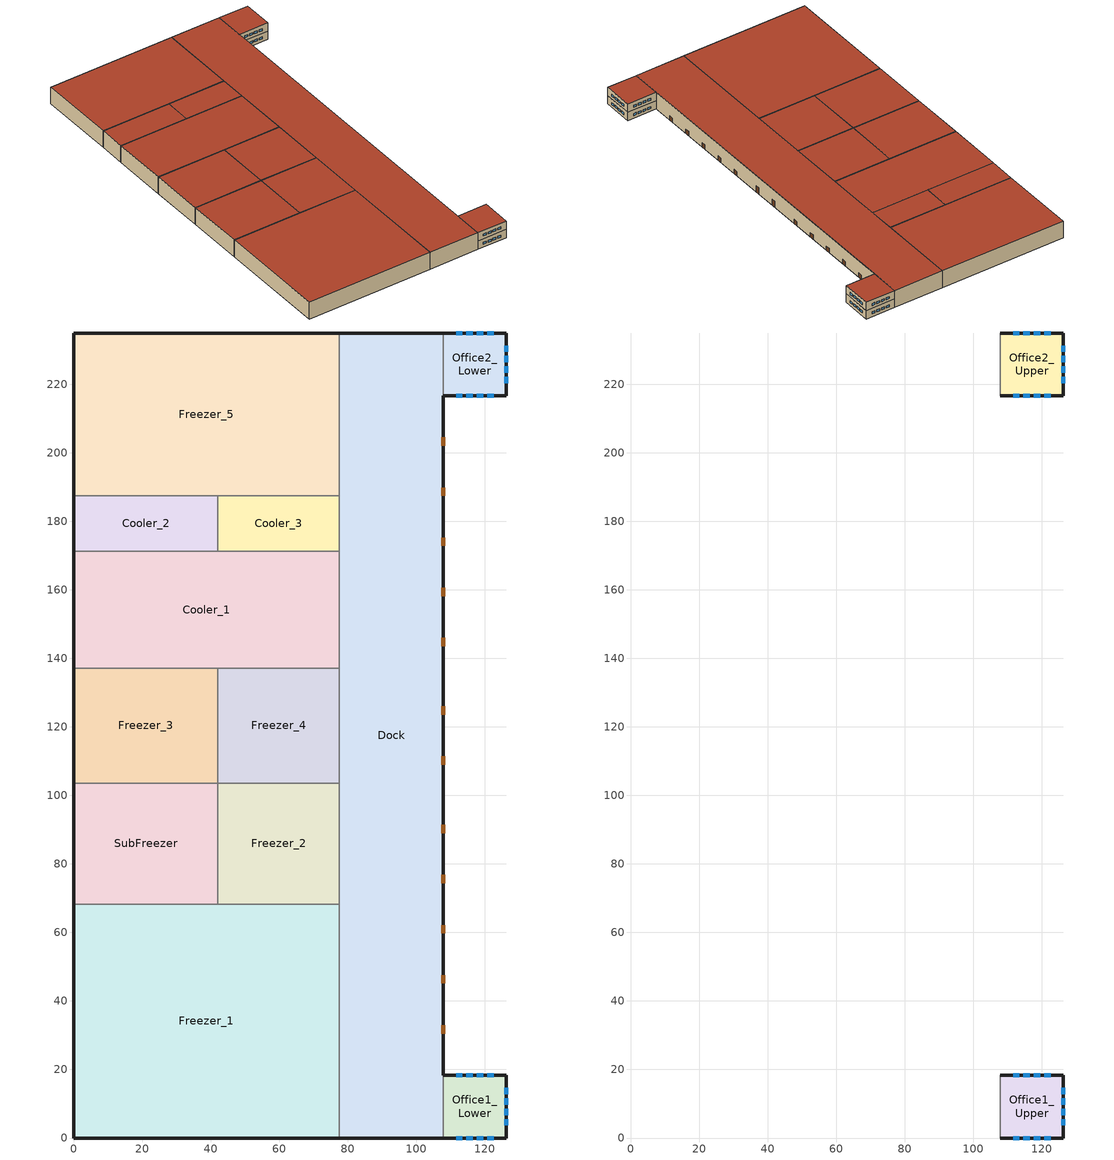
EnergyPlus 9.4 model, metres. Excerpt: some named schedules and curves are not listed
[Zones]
Dock
 floor ground (Dock Floor Const): 77.42,235 107.9,235 107.9,0 77.42,0 z0
 wall outside (Dock Wall Const): 77.42,0 107.9,0 / 107.9,18.29 107.9,216.71 / 107.9,235 77.42,235 z0:10.69
 wall to Office1_Upper (Dock Wall Const): 107.9,0 107.9,18.29 z5.35:10.69
 wall to Office1_Lower (Dock Wall Const): 107.9,0 107.9,18.29 z0:5.35
 wall to Office2_Upper (Dock Wall Const): 107.9,216.71 107.9,235 z5.35:10.69
 wall to Office2_Lower (Dock Wall Const): 107.9,216.71 107.9,235 z0:5.35
 wall to Freezer_1 (Freezer Wall Const): 77.42,68.28 77.42,0 z0:10.69
 wall to Freezer_2 (Freezer Wall Const): 77.42,103.63 77.42,68.28 z0:10.69
 wall to Freezer_4 (Freezer Wall Const): 77.42,137.16 77.42,103.63 z0:10.69
 wall to Cooler_1 (Freezer Wall Const): 77.42,171.3 77.42,137.16 z0:10.69
 wall to Cooler_3 (Freezer Wall Const): 77.42,187.45 77.42,171.3 z0:10.69
 wall to Freezer_5 (Freezer Wall Const): 77.42,235 77.42,187.45 z0:10.69
 door (Door Const): 107.9,30.48 107.9,32.92 / 107.9,45.11 107.9,47.55 / 107.9,59.74 107.9,62.18 / 107.9,74.37 107.9,76.81 / 107.9,89 107.9,91.44 / 107.9,143.56 107.9,146 / 107.9,158.19 107.9,160.63 / 107.9,172.82 107.9,175.26 / 107.9,187.45 107.9,189.89 / 107.9,202.08 107.9,204.52 z0:2.74; 107.9,108.97 107.9,111.4 / 107.9,123.6 107.9,126.03 z0:3.96
 roof outside (Dock Roof Const): 77.42,0 107.9,0 107.9,235 77.42,235 z10.69
Cooler_1
 floor ground (Cooler Floor Const): 0,171.3 77.42,171.3 77.42,137.16 0,137.16 z0
 wall outside (Cooler Wall Const): 0,171.3 0,137.16 z0:10.69
 wall to Freezer_3 (Freezer Wall Const): 0,137.16 42.06,137.16 z0:10.69
 wall to Freezer_4 (Freezer Wall Const): 42.06,137.16 77.42,137.16 z0:10.69
 roof outside (Cooler Roof Const): 0,137.16 77.42,137.16 77.42,171.3 0,171.3 z10.69
Cooler_2
 floor ground (Cooler Floor Const): 0,187.45 42.06,187.45 42.06,171.3 0,171.3 z0
 wall outside (Cooler Wall Const): 0,187.45 0,171.3 z0:10.69
 wall to Cooler_1 (Cooler Wall Const): 0,171.3 42.06,171.3 z0:10.69
 wall to Cooler_3 (Cooler Wall Const): 42.06,171.3 42.06,187.45 z0:10.69
 wall to Freezer_5 (Freezer Wall Const): 42.06,187.45 0,187.45 z0:10.69
 roof outside (Cooler Roof Const): 0,171.3 42.06,171.3 42.06,187.45 0,187.45 z10.69
Cooler_3
 floor ground (Cooler Floor Const): 42.06,187.45 77.42,187.45 77.42,171.3 42.06,171.3 z0
 wall to Cooler_1 (Cooler Wall Const): 42.06,171.3 77.42,171.3 z0:10.69
 wall to Freezer_5 (Freezer Wall Const): 77.42,187.45 42.06,187.45 z0:10.69
 roof outside (Cooler Roof Const): 42.06,171.3 77.42,171.3 77.42,187.45 42.06,187.45 z10.69
Freezer_1
 floor ground (Freezer Floor Const): 0,68.28 77.42,68.28 77.42,0 0,0 z0
 wall outside (Freezer Wall Const): 0,68.28 0,0 77.42,0 z0:10.69
 wall to Freezer_2 (Freezer Wall Const): 77.42,68.28 42.06,68.28 z0:10.69
 wall to SubFreezer (Freezer Wall Const): 42.06,68.28 0,68.28 z0:10.69
 roof outside (Freezer Roof Const): 0,0 77.42,0 77.42,68.28 0,68.28 z10.69
Freezer_2
 floor ground (Freezer Floor Const): 42.06,103.63 77.42,103.63 77.42,68.28 42.06,68.28 z0
 wall to SubFreezer (Freezer Wall Const): 42.06,103.63 42.06,68.28 z0:10.69
 wall to Freezer_4 (Freezer Wall Const): 77.42,103.63 42.06,103.63 z0:10.69
 roof outside (Freezer Roof Const): 42.06,68.28 77.42,68.28 77.42,103.63 42.06,103.63 z10.69
Freezer_3
 floor ground (Freezer Floor Const): 0,137.16 42.06,137.16 42.06,103.63 0,103.63 z0
 wall outside (Freezer Wall Const): 0,137.16 0,103.63 z0:10.69
 wall to SubFreezer (Freezer Wall Const): 0,103.63 42.06,103.63 z0:10.69
 wall to Freezer_4 (Freezer Wall Const): 42.06,103.63 42.06,137.16 z0:10.69
 roof outside (Freezer Roof Const): 0,103.63 42.06,103.63 42.06,137.16 0,137.16 z10.69
Freezer_4
 floor ground (Freezer Floor Const): 42.06,137.16 77.42,137.16 77.42,103.63 42.06,103.63 z0
 roof outside (Freezer Roof Const): 42.06,103.63 77.42,103.63 77.42,137.16 42.06,137.16 z10.69
Freezer_5
 floor ground (Freezer Floor Const): 0,235 77.42,235 77.42,187.45 0,187.45 z0
 wall outside (Freezer Wall Const): 77.42,235 0,235 0,187.45 z0:10.69
 roof outside (Freezer Roof Const): 0,187.45 77.42,187.45 77.42,235 0,235 z10.69
Office1_Lower
 floor ground (Office Floor Const): 107.9,18.29 126.19,18.29 126.19,0 107.9,0 z0
 wall outside (Office Wall Const): 107.9,0 126.19,0 126.19,18.29 107.9,18.29 z0:5.35
 window (RefWareWin): 111.56,0 113.39,0 / 114.6,0 116.43,0 / 117.65,0 119.48,0 / 120.7,0 122.53,0 / 126.19,3.66 126.19,5.49 / 126.19,6.71 126.19,8.53 / 126.19,9.75 126.19,11.58 / 126.19,12.8 126.19,14.63 / 122.53,18.29 120.7,18.29 / 119.48,18.29 117.65,18.29 / 116.43,18.29 114.6,18.29 / 113.39,18.29 111.56,18.29 z1.83:3.05
Office2_Lower
 floor ground (Office Floor Const): 107.9,235 126.19,235 126.19,216.71 107.9,216.71 z0
 wall outside (Office Wall Const): 107.9,216.71 126.19,216.71 126.19,235 107.9,235 z0:5.35
 window (RefWareWin): 111.56,216.71 113.39,216.71 / 114.6,216.71 116.43,216.71 / 117.65,216.71 119.48,216.71 / 120.7,216.71 122.53,216.71 / 126.19,220.37 126.19,222.2 / 126.19,223.42 126.19,225.25 / 126.19,226.47 126.19,228.3 / 126.19,229.51 126.19,231.34 / 122.53,235 120.7,235 / 119.48,235 117.65,235 / 116.43,235 114.6,235 / 113.39,235 111.56,235 z1.83:3.05
SubFreezer
 floor ground (Freezer Floor Const): 0,103.63 42.06,103.63 42.06,68.28 0,68.28 z0
 wall outside (Freezer Wall Const): 0,103.63 0,68.28 z0:10.69
 roof outside (Freezer Roof Const): 0,68.28 42.06,68.28 42.06,103.63 0,103.63 z10.69
Office1_Upper
 floor to Office1_Lower (Office Ceiling Const): 107.9,18.29 126.19,18.29 126.19,0 107.9,0 z5.35
 wall outside (Office Wall Const): 107.9,0 126.19,0 126.19,18.29 107.9,18.29 z5.35:10.69
 window (RefWareWin): 111.56,0 113.39,0 / 114.6,0 116.43,0 / 117.65,0 119.48,0 / 120.7,0 122.53,0 / 126.19,3.66 126.19,5.49 / 126.19,6.71 126.19,8.53 / 126.19,9.75 126.19,11.58 / 126.19,12.8 126.19,14.63 / 122.53,18.29 120.7,18.29 / 119.48,18.29 117.65,18.29 / 116.43,18.29 114.6,18.29 / 113.39,18.29 111.56,18.29 z7.18:8.39
 roof outside (Office Roof Const): 107.9,0 126.19,0 126.19,18.29 107.9,18.29 z10.69
Office2_Upper
 floor to Office2_Lower (Office Ceiling Const): 107.9,235 126.19,235 126.19,216.71 107.9,216.71 z5.35
 wall outside (Office Wall Const): 107.9,216.71 126.19,216.71 126.19,235 107.9,235 z5.35:10.69
 window (RefWareWin): 111.56,216.71 113.39,216.71 / 114.6,216.71 116.43,216.71 / 117.65,216.71 119.48,216.71 / 120.7,216.71 122.53,216.71 / 122.53,235 120.7,235 / 119.48,235 117.65,235 / 116.43,235 114.6,235 / 113.39,235 111.56,235 z7.18:8.39; 126.19,220.37 126.19,222.2 / 126.19,223.42 126.19,225.25 / 126.19,226.47 126.19,228.3 / 126.19,229.51 126.19,231.34 z7.18:8.48
 roof outside (Office Roof Const): 107.9,216.71 126.19,216.71 126.19,235 107.9,235 z10.69
[Building]
Refridgerated Warehouse: Loads convergence tolerance value=0.04; Maximum number of warmup days=25; North axis=90; Solar distribution=FullInteriorAndExterior; Temperature convergence tolerance value=0.4; Terrain=City
[Site:GroundTemperature:BuildingSurface]
5.79, 3.71, 3.25, 3.88, 7.01, 10.37, 13.46, 15.61, 16.11, 14.89, 12.22, 8.95
[Site:Location]
CHICAGO_IL_USA TMY2-94846: Elevation=190; Latitude=41.78; Longitude=-87.75; Time zone=-6
[SizingPeriod:DesignDay] Barometric pressure=99063; Day of month=21; Daylight saving time indicator=No; Humidity condition type=WetBulb; Rain indicator=No; Snow indicator=No; Solar model indicator=ASHRAEClearSky
Name | Daily dry bulb temperature range | Day type | Maximum dry bulb temperature | Month | Sky clearness | Wetbulb or dewpoint at maximum dry bulb | Wind direction | Wind speed
CHICAGO Ann Clg .4% Condns DB=>MWB | 10.7 | SummerDesignDay | 33.2 | 7 | 1 | 23.8 | 230 | 5.3
CHICAGO Ann Htg 99.6% Condns DB | 0 | WinterDesignDay | -20.6 | 1 | 0 | -20.6 | 270 | 4.9
[Construction]
Cooler Floor Const; Cooler Roof Const; Cooler Wall Const: R28LAYER
Dairy Milk: Dairy Milk
Dock Floor Const; Dock Roof Const; Dock Wall Const: R25LAYER
Door Const: R14LAYER
Fish Frozen: Fish Frozen
Freezer Floor Const; Freezer Roof Const; Freezer Wall Const: R36LAYER
Fruit Fresh: Fruit Fresh
Fruit Frozen: Fruit Frozen
Ice Cream: Ice Cream
Meat: Meat
Office Ceiling Const: 1/2IN Gypsum, 1/2IN Gypsum
Office Floor Const: HW CONCRETE
Office Roof Const: Blt-Up Roof 3/8in BR01, Plywd 1/2 in PW03, MinWool Batt R19 IN03
Office Wall Const: Steel Siding AS01, Wall Insulation IN45, Wall Insulation IN45, Air Layer 3/4in Vertical, GP02 5/8in GYPSUM
RefWareWin: 104_LayerAvg, wingap1_RefWareWin, 102_LayerAvg
Vegetable Fresh: Vegetables Fresh
Vegetable Frozen: Vegetables Frozen
[Material] Thermal absorptance=0.9
Name | Conductivity | Density | Roughness | Solar absorptance | Specific heat | Thickness | Visible absorptance
1/2IN Gypsum | 0.16 | 784.9 | Smooth | 0.92 | 830 | 0.0127 | 0.92
Blt-Up Roof 3/8in BR01 | 0.162 | 1121 | MediumRough | 0.7 | 1464 | 0.0095 | 0.7
Dairy Milk | 0.048307 | 1345.55 | Smooth | 0.7 | 3891.12 | 0.0762002 | 0.7
Fish Frozen | 0.103247 | 1041.2 | MediumSmooth | 0.7 | 2175.68 | 0.0762002 | 0.7
Fruit Fresh | 0.0348964 | 864.996 | MediumSmooth | 0.7 | 3807.44 | 0.0762002 | 0.7
Fruit Frozen | 0.0348964 | 864.996 | MediumSmooth | 0.7 | 1966.48 | 0.0762002 | 0.7
GP02 5/8in GYPSUM | 0.16 | 800 | Smooth | 0.7 | 1090 | 0.0159 | 0.5
HW CONCRETE | 1.311 | 2240 | Rough | 0.7 | 836.8 | 0.2032 | 0.7
Ice Cream | 0.0448462 | 1121.29 | Smooth | 0.7 | 2719.6 | 0.0762002 | 0.7
Meat | 0.118244 | 1057.22 | MediumSmooth | 0.7 | 2343.04 | 0.0762002 | 0.7
MinWool Batt R19 IN03 | 0.043 | 10 | MediumRough | 0.7 | 837 | 0.1557 | 0.7
Plywd 1/2 in PW03 | 0.115 | 545 | MediumRough | 0.7 | 1213 | 0.0127 | 0.7
Steel Siding AS01 | 44.9696 | 7689 | Smooth | 0.92 | 418 | 0.0015 | 0.92
Vegetables Fresh | 0.0558054 | 592.683 | MediumSmooth | 0.7 | 4016.64 | 0.0762002 | 0.7
Vegetables Frozen | 0.0558054 | 592.683 | Smooth | 0.7 | 1840.96 | 0.0762002 | 0.7
Wall Insulation IN45 | 0.0508 | 24 | MediumRough | 0.7 | 1590 | 0.031 | 0.7
[Material:AirGap]
Air Layer 3/4in Vertical: Thermal resistance=0.158
[Material:NoMass] Roughness=Rough; Solar absorptance=0.75; Thermal absorptance=0.9; Visible absorptance=0.75
Name | Thermal resistance
R14LAYER | 2.4655
R25LAYER | 4.4028
R28LAYER | 4.9311
R36LAYER | 6.34
[WindowMaterial:Gas]
wingap1_RefWareWin: Gas type=Air; Thickness=0.0127
[WindowMaterial:Glazing] Back side infrared hemispherical emissivity=0.84; Conductivity=1; Front side infrared hemispherical emissivity=0.84; Optical data type=SpectralAverage
Name | Back side solar reflectance at normal incidence | Back side visible reflectance at normal incidence | Front side solar reflectance at normal incidence | Front side visible reflectance at normal incidence | Solar transmittance at normal incidence | Thickness | Visible transmittance at normal incidence
102_LayerAvg | 0.0748545 | 0.0825635 | 0.0747638 | 0.0825632 | 0.833848 | 0.003048 | 0.89926
104_LayerAvg | 0.0609914 | 0.0629118 | 0.0595769 | 0.0616047 | 0.608956 | 0.0031242 | 0.616937
[Coil:Heating:Electric] Availability schedule=UnitHeatAvailability; Efficiency=1
Name | Nominal capacity
Cooler_1UnitHeatHeatingCoil | 800000
Cooler_2UnitHeatHeatingCoil; Cooler_3UnitHeatHeatingCoil | 80000
DockUnitHeatHeatingCoil | 1.2e+07
[ElectricEquipment] Design level calculation method=Watts/Area; End use subcategory=0; Fraction latent=0; Fraction lost=0; Fraction radiant=0.7; Schedule=T24 Equip
Name | Zone or zonelist | Watts per zone floor area
Cooler_1 ElecEq | Cooler_1 | 4.6
Cooler_2 ElecEq | Cooler_2 | 4.6
Cooler_3 ElecEq | Cooler_3 | 4.6
Dock ElecEq | Dock | 4.6
Freezer_1 ElecEq | Freezer_1 | 4.6
Freezer_2 ElecEq | Freezer_2 | 4.6
Freezer_3 ElecEq | Freezer_3 | 4.6
Freezer_4 ElecEq | Freezer_4 | 4.6
Freezer_5 ElecEq | Freezer_5 | 4.6
Office1_Lower ElecEq | Office1_Lower | 14.42
Office1_Upper ElecEq | Office1_Upper | 14.42
Office2_Lower ElecEq | Office2_Lower | 14.42
Office2_Upper ElecEq | Office2_Upper | 14.42
SubFreezer ElecEq | SubFreezer | 4.6
[Fan:ConstantVolume] Availability schedule=UnitHeatAvailability; Fan total efficiency=0.5; Motor efficiency=0.9; Motor in airstream fraction=1; Pressure rise=75
Name | Maximum flow rate
Cooler_1UnitHeatFan; Cooler_2UnitHeatFan; Cooler_3UnitHeatFan | 0.84
DockUnitHeatFan | 5
[InternalMass]
Name | Zone or zonelist | Construction | Surface area
Cooler_1_Load | Cooler_1 | Fruit Fresh | 18600
Cooler_2_Load | Cooler_2 | Vegetable Fresh | 4760
Cooler_3_Load | Cooler_3 | Dairy Milk | 4000
Freezer_1_Load | Freezer_1 | Fish Frozen | 36200
Freezer_2_Load | Freezer_2 | Meat | 8440
Freezer_3_Load | Freezer_3 | Vegetable Frozen | 9540
Freezer_4_Load | Freezer_4 | Fruit Frozen | 8000
Freezer_5_Load | Freezer_5 | Fruit Frozen | 25440
Sub Freezer_Load | SubFreezer | Ice Cream | 7000
[Lights] Design level calculation method=Watts/Area; End use subcategory=GeneralLights; Fraction radiant=0.67; Fraction replaceable=1; Fraction visible=0.1; Return air fraction=0; Schedule=T24 Light
Name | Zone or zonelist | Watts per zone floor area
Cooler_1 Lights | Cooler_1 | 6.5
Cooler_2 Lights | Cooler_2 | 6.5
Cooler_3 Lights | Cooler_3 | 6.5
Dock Lights | Dock | 6.5
Freezer_1 Lights | Freezer_1 | 6.5
Freezer_2 Lights | Freezer_2 | 6.5
Freezer_3 Lights | Freezer_3 | 6.5
Freezer_4 Lights | Freezer_4 | 6.5
Freezer_5 Lights | Freezer_5 | 6.5
Office1_Lower Lights | Office1_Lower | 12.92
Office1_Upper Lights | Office1_Upper | 12.92
Office2_Lower Lights | Office2_Lower | 12.92
Office2_Upper Lights | Office2_Upper | 12.92
SubFreezer Lights | SubFreezer | 6.5
[People] Activity level schedule=Activity Schedule; Air velocity schedule=Air Velocity Schedule; Clothing insulation calculation method=ClothingInsulationSchedule; Clothing insulation schedule=Clothing Schedule; Fraction radiant=1; Mean radiant temperature calculation type=ZoneAveraged; Number of people calculation method=People/Area; Number of people schedule=T24 OCC; People per zone floor area=0.11; Thermal comfort model 1 type=Fanger; Work efficiency schedule=Work Eff. Schedule
Name | Zone or zonelist
Cooler_1 People | Cooler_1
Cooler_2 People | Cooler_2
Cooler_3 People | Cooler_3
Dock People | Dock
Freezer_1 People | Freezer_1
Freezer_2 People | Freezer_2
Freezer_3 People | Freezer_3
Freezer_4 People | Freezer_4
Freezer_5 People | Freezer_5
Office1_Lower People | Office1_Lower
Office1_Upper People | Office1_Upper
Office2_Lower People | Office2_Lower
Office2_Upper People | Office2_Upper
SubFreezer People | SubFreezer
[Refrigeration:AirChiller]
Name | Availability schedule | Capacity correction curve type | Capacity rating type | Defrost control type | Defrost drip down schedule | Defrost power | Defrost schedule | Defrost type | Heating power schedule | Maximum temperature difference between inlet air and evaporating temperature | Rated air flow | Rated cooling source temperature | Rated fan power | Rated temperature difference dt1 | Rated total heating power | Rated unit load factor | Shr60 correction factor | Capacity correction curve | Rated capacity | Rated relative humidity | Temperature termination defrost fraction to ice | Refrigerant correction factor
Cooler_1AirChiller_1 | AvailAllYear | LinearSHR60 | UnitLoadFactorSensibleOnly | TimeSchedule | AirChillerDripDownSched21 | 150000 | AirChillerDefrostSched21 | Electric | AirChillerDripDownSched21 | 11 | 24 | -4 | 5595 | 8 | 200 | 20200 | 1.5
Cooler_1AirChiller_2 | AvailAllYear | LinearSHR60 | UnitLoadFactorSensibleOnly | TimeSchedule | AirChillerDripDownSched22 | 150000 | AirChillerDefrostSched22 | Electric | AirChillerDripDownSched22 | 11 | 24 | -4 | 5595 | 8 | 200 | 20200 | 1.5
Cooler_1AirChiller_3 | AvailAllYear | LinearSHR60 | UnitLoadFactorSensibleOnly | TimeSchedule | AirChillerDripDownSched23 | 150000 | AirChillerDefrostSched23 | Electric | AirChillerDripDownSched23 | 11 | 24 | -4 | 5595 | 8 | 200 | 20200 | 1.5
Cooler_1AirChiller_4 | AvailSpringToFall | LinearSHR60 | UnitLoadFactorSensibleOnly | TimeSchedule | AirChillerDripDownSched24 | 150000 | AirChillerDefrostSched24 | Electric | AirChillerDripDownSched24 | 11 | 24 | -4 | 5595 | 8 | 200 | 20200 | 1.5
Cooler_1AirChiller_5 | AvailSummerOnly | LinearSHR60 | UnitLoadFactorSensibleOnly | TimeSchedule | AirChillerDripDownSched25 | 150000 | AirChillerDefrostSched25 | Electric | AirChillerDripDownSched25 | 11 | 24 | -4 | 5595 | 8 | 200 | 20200 | 1.5
Cooler_1AirChiller_6 | AvailSummerOnly | LinearSHR60 | UnitLoadFactorSensibleOnly | TimeSchedule | AirChillerDripDownSched26 | 150000 | AirChillerDefrostSched26 | Electric | AirChillerDripDownSched26 | 11 | 24 | -4 | 5595 | 8 | 200 | 20200 | 1.5
Cooler_2AirChiller_1 | AvailAllYear | LinearSHR60 | UnitLoadFactorSensibleOnly | TimeSchedule | AirChillerDripDownSched21 | 28400 | AirChillerDefrostSched21 | Electric | AirChillerDripDownSched21 | 11 | 14 | -4 | 2200 | 8 | 200 | 7900 | 1.5
Cooler_2AirChiller_2 | AvailAllYear | LinearSHR60 | UnitLoadFactorSensibleOnly | TimeSchedule | AirChillerDripDownSched24 | 28400 | AirChillerDefrostSched24 | Electric | AirChillerDripDownSched24 | 11 | 14 | -4 | 2200 | 8 | 200 | 7900 | 1.5
Cooler_3AirChiller_1 | AvailAllYear | LinearSHR60 | UnitLoadFactorSensibleOnly | TimeSchedule | AirChillerDripDownSched23 | 24000 | AirChillerDefrostSched23 | Electric | AirChillerDripDownSched23 | 11 | 5.3 | -4 | 1100 | 8 | 200 | 4760 | 1.5
Cooler_3AirChiller_2 | AvailAllYear | LinearSHR60 | UnitLoadFactorSensibleOnly | TimeSchedule | AirChillerDripDownSched25 | 24000 | AirChillerDefrostSched25 | Electric | AirChillerDripDownSched25 | 11 | 5.3 | -4 | 1100 | 8 | 200 | 4760 | 1.5
DockAirChiller_1; DockAirChiller_4; DockAirChiller_7; DockAirChiller_10; DockAirChiller_11; DockAirChiller_14; DockAirChiller_17 | AvailAllYear | LinearSHR60 | UnitLoadFactorSensibleOnly | TimeSchedule | DockDripDownSched1 | 399000 | DockDefrostSched1 | Electric | DockDripDownSched1 | 13 | 49.2 | 0 | 5600 | 10 | 400 | 40400 | 1.5
DockAirChiller_2; DockAirChiller_5; DockAirChiller_8; DockAirChiller_12; DockAirChiller_15; DockAirChiller_18; DockAirChiller_20 | AvailAllYear | LinearSHR60 | UnitLoadFactorSensibleOnly | TimeSchedule | DockDripDownSched2 | 399000 | DockDefrostSched2 | Electric | DockDripDownSched2 | 13 | 49.2 | 0 | 5600 | 10 | 400 | 40400 | 1.5
DockAirChiller_3; DockAirChiller_6; DockAirChiller_9; DockAirChiller_13; DockAirChiller_16; DockAirChiller_19 | AvailAllYear | LinearSHR60 | UnitLoadFactorSensibleOnly | TimeSchedule | DockDripDownSched3 | 399000 | DockDefrostSched3 | Electric | DockDripDownSched3 | 13 | 49.2 | 0 | 5600 | 10 | 400 | 40400 | 1.5
DockAirChiller_21; DockAirChiller_24; DockAirChiller_27 | AvailSpringtoFall | LinearSHR60 | UnitLoadFactorSensibleOnly | TimeSchedule | DockDripDownSched1 | 399000 | DockDefrostSched1 | Electric | DockDripDownSched1 | 13 | 49.2 | 0 | 5600 | 10 | 400 | 40400 | 1.5
DockAirChiller_22; DockAirChiller_25; DockAirChiller_28 | AvailSpringtoFall | LinearSHR60 | UnitLoadFactorSensibleOnly | TimeSchedule | DockDripDownSched2 | 399000 | DockDefrostSched2 | Electric | DockDripDownSched2 | 13 | 49.2 | 0 | 5600 | 10 | 400 | 40400 | 1.5
DockAirChiller_23; DockAirChiller_26; DockAirChiller_29 | AvailSpringtoFall | LinearSHR60 | UnitLoadFactorSensibleOnly | TimeSchedule | DockDripDownSched3 | 399000 | DockDefrostSched3 | Electric | DockDripDownSched3 | 13 | 49.2 | 0 | 5600 | 10 | 400 | 40400 | 1.5
DockAirChiller_30; DockAirChiller_33; DockAirChiller_36; DockAirChiller_39 | AvailSummerOnly | LinearSHR60 | UnitLoadFactorSensibleOnly | TimeSchedule | DockDripDownSched3 | 399000 | DockDefrostSched3 | Electric | DockDripDownSched3 | 13 | 49.2 | 0 | 5600 | 10 | 400 | 40400 | 1.5
DockAirChiller_31; DockAirChiller_34; DockAirChiller_37 | AvailSummerOnly | LinearSHR60 | UnitLoadFactorSensibleOnly | TimeSchedule | DockDripDownSched1 | 399000 | DockDefrostSched1 | Electric | DockDripDownSched1 | 13 | 49.2 | 0 | 5600 | 10 | 400 | 40400 | 1.5
DockAirChiller_32; DockAirChiller_35; DockAirChiller_38; DockAirChiller_40 | AvailSummerOnly | LinearSHR60 | UnitLoadFactorSensibleOnly | TimeSchedule | DockDripDownSched2 | 399000 | DockDefrostSched2 | Electric | DockDripDownSched2 | 13 | 49.2 | 0 | 5600 | 10 | 400 | 40400 | 1.5
Freezer_1AirChiller_1 | AvailAllYear | TabularRHxDT1xTRoom | CapacityTotalSpecificConditions | TimeSchedule | AirChillerDripDownSched1 | 55066 | AirChillerDefrostSched1 | Electric | AirChillerDripDownSched1 | 11 | 20.67 | -23 | 2800 | 5.5 | 200 |  |  | ColmacCoilInc | 87100 | 85 | 0.6
Freezer_1AirChiller_2 | AvailAllYear | European | EuropeanSC3Standard | TimeSchedule | AirChillerDripDownSched2 | 34200 | AirChillerDefrostSched2 | Electric | AirChillerDripDownSched2 | 11 | 22.9 | -25 | 5000 | 7 | 200 |  |  |  | 83570 |  |  | 0.9
Freezer_1AirChiller_3; Freezer_5AirChiller_3 | AvailAllYear | LinearSHR60 | UnitLoadFactorSensibleOnly |  | AirChillerDripDownSched3 | 55066 | AirChillerDefrostSched3 | Electric | AirChillerDripDownSched3 | 11 | 12.4 | -26 | 375 | 8 | 200 | 10900 | 1.5
Freezer_1AirChiller_4; Freezer_5AirChiller_4 | AvailAllYear | LinearSHR60 | UnitLoadFactorSensibleOnly |  | AirChillerDripDownSched4 | 55066 | AirChillerDefrostSched4 | Electric | AirChillerDripDownSched4 | 11 | 12.4 | -26 | 375 | 8 | 200 | 10900 | 1.5
Freezer_1AirChiller_5 | AvailAllYear | LinearSHR60 | UnitLoadFactorSensibleOnly | TemperatureTermination | AirChillerDripDownSched5 | 55066 | AirChillerDefrostSched5 | HotFluid | AirChillerDripDownSched5 | 11 | 12.4 | -26 | 375 | 8 | 200 | 10900 | 1.5
Freezer_1AirChiller_6; Freezer_5AirChiller_6 | AvailAllYear | LinearSHR60 | UnitLoadFactorSensibleOnly |  | AirChillerDripDownSched6 | 55066 | AirChillerDefrostSched6 | Electric | AirChillerDripDownSched6 | 8 | 12.4 | -26 | 375 | 11 | 200 | 10900 | 1.5
Freezer_1AirChiller_7; Freezer_5AirChiller_7 | AvailSpringToFall | LinearSHR60 | UnitLoadFactorSensibleOnly |  | AirChillerDripDownSched7 | 55066 | AirChillerDefrostSched7 | Electric | AirChillerDripDownSched7 | 11 | 12.4 | -26 | 375 | 8 | 200 | 10900 | 1.5
Freezer_1AirChiller_8; Freezer_5AirChiller_8 | AvailSpringToFall | LinearSHR60 | UnitLoadFactorSensibleOnly |  | AirChillerDripDownSched8 | 55066 | AirChillerDefrostSched8 | Electric | AirChillerDripDownSched8 | 11 | 12.4 | -26 | 375 | 8 | 200 | 10900 | 1.5
Freezer_1AirChiller_9; Freezer_5AirChiller_9 | AvailSpringToFall | LinearSHR60 | UnitLoadFactorSensibleOnly |  | AirChillerDripDownSched9 | 55066 | AirChillerDefrostSched9 | Electric | AirChillerDripDownSched9 | 11 | 12.4 | -26 | 375 | 8 | 200 | 10900 | 1.5
Freezer_1AirChiller_10 | AvailSummerOnly | LinearSHR60 | UnitLoadFactorSensibleOnly |  | AirChillerDripDownSched10 | 55066 | AirChillerDefrostSched10 | Electric | AirChillerDripDownSched10 | 11 | 12.4 | -26 | 375 | 8 | 200 | 10900 | 1.5
Freezer_1AirChiller_11 | AvailSummerOnly | LinearSHR60 | UnitLoadFactorSensibleOnly | TimeSchedule | AirChillerDripDownSched1 | 55066 | AirChillerDefrostSched1 | Electric | AirChillerDripDownSched1 | 11 | 12.4 | -26 | 375 | 8 | 200 | 10900 | 1.5
Freezer_1AirChiller_12 | AvailSummerOnly | LinearSHR60 | UnitLoadFactorSensibleOnly |  | AirChillerDripDownSched2 | 55066 | AirChillerDefrostSched2 | Electric | AirChillerDripDownSched2 | 11 | 12.4 | -26 | 375 | 8 | 200 | 10900 | 1.5
Freezer_2AirChiller_1; Freezer_3AirChiller_1; Freezer_4AirChiller_1; Freezer_5AirChiller_1 | AvailAllYear | LinearSHR60 | UnitLoadFactorSensibleOnly | TimeSchedule | AirChillerDripDownSched1 | 55066 | AirChillerDefrostSched1 | Electric | AirChillerDripDownSched1 | 11 | 12.4 | -26 | 375 | 8 | 200 | 10900 | 1.5
Freezer_2AirChiller_2; Freezer_3AirChiller_2; Freezer_4AirChiller_2 | AvailAllYear | LinearSHR60 | UnitLoadFactorSensibleOnly | TimeSchedule | AirChillerDripDownSched2 | 55066 | AirChillerDefrostSched2 | Electric | AirChillerDripDownSched2 | 11 | 12.4 | -26 | 375 | 8 | 200 | 10900 | 1.5
Freezer_2AirChiller_3; Freezer_3AirChiller_3; Freezer_4AirChiller_3 | AvailAllYear | LinearSHR60 | UnitLoadFactorSensibleOnly | TimeSchedule | AirChillerDripDownSched3 | 55066 | AirChillerDefrostSched3 | Electric | AirChillerDripDownSched3 | 11 | 12.4 | -26 | 375 | 8 | 200 | 10900 | 1.5
Freezer_5AirChiller_2 | AvailAllYear | LinearSHR60 | UnitLoadFactorSensibleOnly |  | AirChillerDripDownSched2 | 55066 | AirChillerDefrostSched2 | Electric | AirChillerDripDownSched2 | 11 | 12.4 | -26 | 375 | 8 | 200 | 10900 | 1.5
Freezer_5AirChiller_5 | AvailAllYear | LinearSHR60 | UnitLoadFactorSensibleOnly |  | AirChillerDripDownSched5 | 55066 | AirChillerDefrostSched5 | Electric | AirChillerDripDownSched5 | 11 | 12.4 | -26 | 375 | 8 | 200 | 10900 | 1.5
SubFreezerAirChiller_1 | AvailAllYear | LinearSHR60 | UnitLoadFactorSensibleOnly | TimeSchedule | AirChillerDripDownSched1 | 55066 | AirChillerDefrostSched1 | Electric | AirChillerDripDownSched1 | 11 | 12.4 | -33 | 375 | 8 | 200 | 10900 | 1.5
SubFreezerAirChiller_2 | AvailAllYear | LinearSHR60 | UnitLoadFactorSensibleOnly | TimeSchedule | AirChillerDripDownSched2 | 55066 | AirChillerDefrostSched2 | Electric | AirChillerDripDownSched2 | 11 | 12.4 | -33 | 375 | 8 | 200 | 10900 | 1.5
SubFreezerAirChiller_3 | AvailAllYear | LinearSHR60 | UnitLoadFactorSensibleOnly | TimeSchedule | AirChillerDripDownSched3 | 55066 | AirChillerDefrostSched3 | Electric | AirChillerDripDownSched3 | 11 | 12.4 | -33 | 375 | 8 | 200 | 10900 | 1.5
[Refrigeration:CaseAndWalkInList]
Cooler_1AirChillerList: Case or walkin name 1=Cooler_1AirChiller_1; Case or walkin name 2=Cooler_1AirChiller_2; Case or walkin name 3=Cooler_1AirChiller_3; Case or walkin name 4=Cooler_1AirChiller_4; Case or walkin name 5=Cooler_1AirChiller_5; Case or walkin name 6=Cooler_1AirChiller_6
Cooler_2And3AirChillerList: Case or walkin name 1=Cooler_2AirChiller_1; Case or walkin name 2=Cooler_2AirChiller_2; Case or walkin name 3=Cooler_3AirChiller_1; Case or walkin name 4=Cooler_3AirChiller_2
DockAirChillerList: Case or walkin name 1=DockAirChiller_1; Case or walkin name 2=DockAirChiller_2; Case or walkin name 3=DockAirChiller_3; Case or walkin name 4=DockAirChiller_4; Case or walkin name 5=DockAirChiller_5; Case or walkin name 6=DockAirChiller_6; Case or walkin name 7=DockAirChiller_7; Case or walkin name 8=DockAirChiller_8; Case or walkin name 9=DockAirChiller_9; Case or walkin name 10=DockAirChiller_10; Case or walkin name 11=DockAirChiller_11; Case or walkin name 12=DockAirChiller_12; Case or walkin name 13=DockAirChiller_13; Case or walkin name 14=DockAirChiller_14; Case or walkin name 15=DockAirChiller_15; Case or walkin name 16=DockAirChiller_16; Case or walkin name 17=DockAirChiller_17; Case or walkin name 18=DockAirChiller_18; Case or walkin name 19=DockAirChiller_19; Case or walkin name 20=DockAirChiller_20; Case or walkin name 21=DockAirChiller_21; Case or walkin name 22=DockAirChiller_22; Case or walkin name 23=DockAirChiller_23; Case or walkin name 24=DockAirChiller_24; Case or walkin name 25=DockAirChiller_25; Case or walkin name 26=DockAirChiller_26; Case or walkin name 27=DockAirChiller_27; Case or walkin name 28=DockAirChiller_28; Case or walkin name 29=DockAirChiller_29; Case or walkin name 30=DockAirChiller_30; Case or walkin name 31=DockAirChiller_31; Case or walkin name 32=DockAirChiller_32; Case or walkin name 33=DockAirChiller_33; Case or walkin name 34=DockAirChiller_34; Case or walkin name 35=DockAirChiller_35; Case or walkin name 36=DockAirChiller_36; Case or walkin name 37=DockAirChiller_37; Case or walkin name 38=DockAirChiller_38; Case or walkin name 39=DockAirChiller_39; Case or walkin name 40=DockAirChiller_40
Freezer_1AirChillerList: Case or walkin name 1=Freezer_1AirChiller_1; Case or walkin name 2=Freezer_1AirChiller_2; Case or walkin name 3=Freezer_1AirChiller_3; Case or walkin name 4=Freezer_1AirChiller_4; Case or walkin name 5=Freezer_1AirChiller_5; Case or walkin name 6=Freezer_1AirChiller_6; Case or walkin name 7=Freezer_1AirChiller_7; Case or walkin name 8=Freezer_1AirChiller_8; Case or walkin name 9=Freezer_1AirChiller_9; Case or walkin name 10=Freezer_1AirChiller_10; Case or walkin name 11=Freezer_1AirChiller_11; Case or walkin name 12=Freezer_1AirChiller_12
Freezer_2AirChillerList: Case or walkin name 1=Freezer_2AirChiller_1; Case or walkin name 2=Freezer_2AirChiller_2; Case or walkin name 3=Freezer_2AirChiller_3
Freezer_3AirChillerList: Case or walkin name 1=Freezer_3AirChiller_1; Case or walkin name 2=Freezer_3AirChiller_2; Case or walkin name 3=Freezer_3AirChiller_3
Freezer_4AirChillerList: Case or walkin name 1=Freezer_4AirChiller_1; Case or walkin name 2=Freezer_4AirChiller_2; Case or walkin name 3=Freezer_4AirChiller_3
Freezer_5AirChillerList: Case or walkin name 1=Freezer_5AirChiller_1; Case or walkin name 2=Freezer_5AirChiller_2; Case or walkin name 3=Freezer_5AirChiller_3; Case or walkin name 4=Freezer_5AirChiller_4; Case or walkin name 5=Freezer_5AirChiller_5; Case or walkin name 6=Freezer_5AirChiller_6; Case or walkin name 7=Freezer_5AirChiller_7; Case or walkin name 8=Freezer_5AirChiller_8; Case or walkin name 9=Freezer_5AirChiller_9
SubFreezerAirChillerList: Case or walkin name 1=SubFreezerAirChiller_1; Case or walkin name 2=SubFreezerAirChiller_2; Case or walkin name 3=SubFreezerAirChiller_3
[Refrigeration:Compressor] Rated superheat=5
Name | Rated subcooling | Refrigeration compressor capacity curve | Refrigeration compressor power curve | Rated liquid temperature
LowTemp001Bitzer_OSNA8591_K; LowTemp002Bitzer_OSNA8591_K; LowTemp003Bitzer_OSNA8591_K; LowTemp004Bitzer_OSNA8591_K; LowTemp005Bitzer_OSNA8591_K; LowTemp006Bitzer_OSNA8591_K; LowTemp007Bitzer_OSNA8591_K; LowTemp008Bitzer_OSNA8591_K; LowTemp009Bitzer_OSNA8591_K; LowTemp024Bitzer_OSNA8591_K; LowTemp025Bitzer_OSNA8591_K; LowTemp026Bitzer_OSNA8591_K; LowTemp027Bitzer_OSNA8591_K; LowTemp028Bitzer_OSNA8591_K; LowTemp029Bitzer_OSNA8591_K; LowTemp051Bitzer_OSNA8591_K; LowTemp052Bitzer_OSNA8591_K; LowTemp053Bitzer_OSNA8591_K; LowTemp054Bitzer_OSNA8591_K; LowTemp055Bitzer_OSNA8591_K; LowTemp056Bitzer_OSNA8591_K | 0 | OSNA8591_K_NH3_Low_qcurv | OSNA8591_K_NH3_Low_pwrcurv
LowTemp021Bitzer_OSNA7461_K; LowTemp022Bitzer_OSNA7461_K; LowTemp023Bitzer_OSNA7461_K | 0 | OSNA7461_K_NH3_Low_qcurv | OSNA7461_K_NH3_Low_pwrcurv
LowTemp021Bitzer_OSNA8571_K; LowTemp022Bitzer_OSNA8571_K; LowTemp023Bitzer_OSNA8571_K | 0 | OSNA8571_K_NH3_Low_qcurv | OSNA8571_K_NH3_Low_pwrcurv
MedTemp001BITZER_OSKA8591_K; MedTemp002BITZER_OSKA8591_K; MedTemp003BITZER_OSKA8591_K; MedTemp004BITZER_OSKA8591_K; MedTemp005BITZER_OSKA8591_K; MedTemp006BITZER_OSKA8591_K; MedTemp007BITZER_OSKA8591_K; MedTemp008BITZER_OSKA8591_K; MedTemp009BITZER_OSKA8591_K; MedTemp010BITZER_OSKA8591_K; MedTemp011BITZER_OSKA8591_K; MedTemp012BITZER_OSKA8591_K; MedTemp013BITZER_OSKA8591_K; MedTemp014BITZER_OSKA8591_K; MedTemp015BITZER_OSKA8591_K; MedTemp016BITZER_OSKA8591_K; MedTemp017BITZER_OSKA8591_K; MedTemp018BITZER_OSKA8591_K; MedTemp019BITZER_OSKA8591_K; MedTemp020BITZER_OSKA8591_K; MedTemp021BITZER_OSKA8591_K; MedTemp022BITZER_OSKA8591_K; MedTemp023BITZER_OSKA8591_K; MedTemp024BITZER_OSKA8591_K; MedTemp025BITZER_OSKA8591_K; MedTemp026BITZER_OSKA8591_K; MedTemp027BITZER_OSKA8591_K; MedTemp028BITZER_OSKA8591_K; MedTemp029BITZER_OSKA8591_K; MedTemp030BITZER_OSKA8591_K; MedTemp031BITZER_OSKA8591_K; MedTemp032BITZER_OSKA8591_K; MedTemp033BITZER_OSKA8591_K; MedTemp034BITZER_OSKA8591_K | 0 | OSKA8591_K_NH3_Med_qcurv | OSKA8591_K_NH3_Med_pwrcurv
MedTemp001Bitzer_OSKA8561_K; MedTemp002Bitzer_OSKA8561_K; MedTemp003Bitzer_OSKA8561_K; MedTemp004Bitzer_OSKA8561_K; MedTemp005Bitzer_OSKA8561_K; MedTemp006Bitzer_OSKA8561_K; MedTemp007Bitzer_OSKA8561_K; MedTemp008Bitzer_OSKA8561_K; MedTemp009Bitzer_OSKA8561_K; MedTemp010Bitzer_OSKA8561_K |  | OSKA8561_K_NH3_Med_qcurv | OSKA8561_K_NH3_Med_pwrcurv | 12.32
[Refrigeration:CompressorList]
Cooler_1MedTempCompList: Refrigeration compressor name 1=MedTemp001Bitzer_OSKA8561_K; Refrigeration compressor name 2=MedTemp002Bitzer_OSKA8561_K; Refrigeration compressor name 3=MedTemp003Bitzer_OSKA8561_K; Refrigeration compressor name 4=MedTemp004Bitzer_OSKA8561_K; Refrigeration compressor name 5=MedTemp005Bitzer_OSKA8561_K; Refrigeration compressor name 6=MedTemp006Bitzer_OSKA8561_K; Refrigeration compressor name 7=MedTemp010Bitzer_OSKA8561_K
Cooler_2And3MedTempCompList: Refrigeration compressor name 1=MedTemp007Bitzer_OSKA8561_K; Refrigeration compressor name 2=MedTemp008Bitzer_OSKA8561_K; Refrigeration compressor name 3=MedTemp009Bitzer_OSKA8561_K
LowTempCompListFreez_1: Refrigeration compressor name 1=LowTemp001Bitzer_OSNA8591_K; Refrigeration compressor name 2=LowTemp002Bitzer_OSNA8591_K; Refrigeration compressor name 3=LowTemp003Bitzer_OSNA8591_K; Refrigeration compressor name 4=LowTemp004Bitzer_OSNA8591_K; Refrigeration compressor name 5=LowTemp005Bitzer_OSNA8591_K; Refrigeration compressor name 6=LowTemp006Bitzer_OSNA8591_K; Refrigeration compressor name 7=LowTemp007Bitzer_OSNA8591_K; Refrigeration compressor name 8=LowTemp008Bitzer_OSNA8591_K; Refrigeration compressor name 9=LowTemp009Bitzer_OSNA8591_K
LowTempCompListFreezer_2: Refrigeration compressor name 1=LowTemp024Bitzer_OSNA8591_K; Refrigeration compressor name 2=LowTemp025Bitzer_OSNA8591_K; Refrigeration compressor name 3=LowTemp021Bitzer_OSNA8571_K
LowTempCompListFreezer_3: Refrigeration compressor name 1=LowTemp026Bitzer_OSNA8591_K; Refrigeration compressor name 2=LowTemp027Bitzer_OSNA8591_K; Refrigeration compressor name 3=LowTemp022Bitzer_OSNA8571_K
LowTempCompListFreezer_4: Refrigeration compressor name 1=LowTemp028Bitzer_OSNA8591_K; Refrigeration compressor name 2=LowTemp029Bitzer_OSNA8591_K; Refrigeration compressor name 3=LowTemp023Bitzer_OSNA8571_K
LowTempCompListFreezer_5: Refrigeration compressor name 1=LowTemp051Bitzer_OSNA8591_K; Refrigeration compressor name 2=LowTemp052Bitzer_OSNA8591_K; Refrigeration compressor name 3=LowTemp053Bitzer_OSNA8591_K; Refrigeration compressor name 4=LowTemp054Bitzer_OSNA8591_K; Refrigeration compressor name 5=LowTemp055Bitzer_OSNA8591_K; Refrigeration compressor name 6=LowTemp056Bitzer_OSNA8591_K
LowTempCompListSubFreezer_1: Refrigeration compressor name 1=LowTemp021Bitzer_OSNA7461_K; Refrigeration compressor name 2=LowTemp022Bitzer_OSNA7461_K; Refrigeration compressor name 3=LowTemp023Bitzer_OSNA7461_K
MedTempCompListDock: Refrigeration compressor name 1=MedTemp001Bitzer_OSKA8591_K; Refrigeration compressor name 2=MedTemp002Bitzer_OSKA8591_K; Refrigeration compressor name 3=MedTemp003Bitzer_OSKA8591_K; Refrigeration compressor name 4=MedTemp004Bitzer_OSKA8591_K; Refrigeration compressor name 5=MedTemp005Bitzer_OSKA8591_K; Refrigeration compressor name 6=MedTemp006Bitzer_OSKA8591_K; Refrigeration compressor name 7=MedTemp007Bitzer_OSKA8591_K; Refrigeration compressor name 8=MedTemp008Bitzer_OSKA8591_K; Refrigeration compressor name 9=MedTemp009Bitzer_OSKA8591_K; Refrigeration compressor name 10=MedTemp010Bitzer_OSKA8591_K; Refrigeration compressor name 11=MedTemp011Bitzer_OSKA8591_K; Refrigeration compressor name 12=MedTemp012Bitzer_OSKA8591_K; Refrigeration compressor name 13=MedTemp013Bitzer_OSKA8591_K; Refrigeration compressor name 14=MedTemp014Bitzer_OSKA8591_K; Refrigeration compressor name 15=MedTemp015Bitzer_OSKA8591_K; Refrigeration compressor name 16=MedTemp016Bitzer_OSKA8591_K; Refrigeration compressor name 17=MedTemp017Bitzer_OSKA8591_K; Refrigeration compressor name 18=MedTemp018Bitzer_OSKA8591_K; Refrigeration compressor name 19=MedTemp019Bitzer_OSKA8591_K; Refrigeration compressor name 20=MedTemp020Bitzer_OSKA8591_K; Refrigeration compressor name 21=MedTemp021Bitzer_OSKA8591_K; Refrigeration compressor name 22=MedTemp022Bitzer_OSKA8591_K; Refrigeration compressor name 23=MedTemp023Bitzer_OSKA8591_K; Refrigeration compressor name 24=MedTemp024Bitzer_OSKA8591_K; Refrigeration compressor name 25=MedTemp025Bitzer_OSKA8591_K; Refrigeration compressor name 26=MedTemp026Bitzer_OSKA8591_K; Refrigeration compressor name 27=MedTemp027Bitzer_OSKA8591_K; Refrigeration compressor name 28=MedTemp028Bitzer_OSKA8591_K; Refrigeration compressor name 29=MedTemp029Bitzer_OSKA8591_K; Refrigeration compressor name 30=MedTemp030Bitzer_OSKA8591_K; Refrigeration compressor name 31=MedTemp031Bitzer_OSKA8591_K; Refrigeration compressor name 32=MedTemp032Bitzer_OSKA8591_K; Refrigeration compressor name 33=MedTemp033Bitzer_OSKA8591_K; Refrigeration compressor name 34=MedTemp034Bitzer_OSKA8591_K
[Refrigeration:Condenser:AirCooled] Condenser fan speed control type=TwoSpeed; Minimum fan air flow ratio=0.25; Rated fan power=2600; Rated subcooling temperature difference=0
Name | End use subcategory | Rated effective total heat rejection rate curve
Cooler_1MedTempCondenser | MedTempRefrig | Cooler_1MedTempCondenserHRCurve
Cooler_2And3MedTempCondenser | MedTempRefrig | Cooler_2And3MedTempCondenserHRCurve
LowTemp_1Condenser; LowTemp_2Condenser; LowTemp_3Condenser; LowTemp_4Condenser; LowTemp_5Condenser; SubFreezer_1Condenser | LowTempRefrig | LowTempCondenserHRCurve
MedTempDockCondenser | MedTempRefrig | DockMedTempCondenserHRCurve
[Refrigeration:System] Minimum condensing temperature=25; Refrigeration system working fluid type=NH3; Suction temperature control type=ConstantSuctionTemperature
Name | Compressor or compressorlist | End use subcategory | Refrigerated case or walkin or caseandwalkinlist | Refrigeration condenser
Cooler_1MedTempSystem | Cooler_1MedTempCompList | MedTempRefrig | Cooler_1AirChillerList | Cooler_1MedTempCondenser
Cooler_2And3MedTempSystem | Cooler_2And3MedTempCompList | MedTempRefrig | Cooler_2And3AirChillerList | Cooler_2And3MedTempCondenser
DockMedTempSystem | MedTempCompListDock | MedTempRefrig | DockAirChillerList | MedTempDockCondenser
Freezer_1LowTempSystem | LowTempCompListFreez_1 | LowTempRefrig | Freezer_1AirChillerList | LowTemp_1Condenser
Freezer_2LowTempSystem | LowTempCompListFreezer_2 | LowTempRefrig | Freezer_2AirChillerList | LowTemp_2Condenser
Freezer_3LowTempSystem | LowTempCompListFreezer_3 | LowTempRefrig | Freezer_3AirChillerList | LowTemp_3Condenser
Freezer_4LowTempSystem | LowTempCompListFreezer_4 | LowTempRefrig | Freezer_4AirChillerList | LowTemp_4Condenser
Freezer_5LowTempSystem | LowTempCompListFreezer_5 | LowTempRefrig | Freezer_5AirChillerList | LowTemp_5Condenser
SubFreezerLowTempSystem | LowTempCompListSubFreezer_1 | LowTempRefrig | SubFreezerAirChillerList | SubFreezer_1Condenser
[ThermostatSetpoint:DualSetpoint]
Name | Cooling setpoint temperature schedule | Heating setpoint temperature schedule
Dual Setpoint Blast Freeze | Cooling Setpoints_BlastFreeze | Heating Setpoints_BlastFreeze
Dual Setpoint Cooler | Cooling Setpoints_Cooler | Heating Setpoints_Cooler
Dual Setpoint Freeze | Cooling Setpoints_Freeze | Heating Setpoints_Freeze
[ThermostatSetpoint:SingleCooling]
Name | Setpoint temperature schedule
Cooling Setpoint Dock | Cooling Setpoints Dock
Cooling Setpoint Office | Cooling Setpoints Office
[ThermostatSetpoint:SingleHeating]
Name | Setpoint temperature schedule
Heating Setpoint Dock | Heating Setpoints Dock
Heating Setpoint Office | Heating Setpoints Office
[Zone] Multiplier=1
Cooler_1; Cooler_2; Cooler_3; Dock; Freezer_1; Freezer_2; Freezer_3; Freezer_4; Freezer_5; Office1_Lower; Office1_Upper; Office2_Lower; Office2_Upper; SubFreezer
[ZoneControl:Thermostat]
Name | Zone or zonelist | Control 1 | Control type schedule | Control 2
Cooler_1 Thermostat | Cooler_1 | Dual Setpoint Cooler | Zone Control Type Sched Dual YearRound
Cooler_2 Thermostat | Cooler_2 | Dual Setpoint Cooler | Zone Control Type Sched Dual YearRound
Cooler_3 Thermostat | Cooler_3 | Dual Setpoint Cooler | Zone Control Type Sched Dual YearRound
Dock Thermostat | Dock | Heating Setpoint Dock | Zone Control Type Sched for SinglePointSeasonal | Cooling Setpoint Dock
Freezer_1 Thermostat | Freezer_1 | Dual Setpoint Freeze | Zone Control Type Sched Dual YearRound
Freezer_2 Thermostat | Freezer_2 | Dual Setpoint Freeze | Zone Control Type Sched Dual YearRound
Freezer_3 Thermostat | Freezer_3 | Dual Setpoint Freeze | Zone Control Type Sched Dual YearRound
Freezer_4 Thermostat | Freezer_4 | Dual Setpoint Freeze | Zone Control Type Sched Dual YearRound
Freezer_5 Thermostat | Freezer_5 | Dual Setpoint Freeze | Zone Control Type Sched Dual YearRound
Office1_Lower Thermostat | Office1_Lower | Heating Setpoint Office | Zone Control Type Sched for SinglePointSeasonal | Cooling Setpoint Office
Office1_Upper Thermostat | Office1_Upper | Heating Setpoint Office | Zone Control Type Sched for SinglePointSeasonal | Cooling Setpoint Office
Office2_Lower Thermostat | Office2_Lower | Heating Setpoint Office | Zone Control Type Sched for SinglePointSeasonal | Cooling Setpoint Office
Office2_Upper Thermostat | Office2_Upper | Heating Setpoint Office | Zone Control Type Sched for SinglePointSeasonal | Cooling Setpoint Office
SubFreezer Thermostat | SubFreezer | Dual Setpoint Blast Freeze | Zone Control Type Sched Dual YearRound
[Zone equipment]
Cooler_1: Cooler_1ChillerSet, Cooler_1UnitHeat
Cooler_2: Cooler_2ChillerSet, Cooler_2UnitHeat
Cooler_3: Cooler_3ChillerSet, Cooler_3UnitHeat
Dock: DockChillerSet, DockUnitHeat
Freezer_1: Freezer_1ChillerSet
Freezer_2: Freezer_2ChillerSet
Freezer_3: Freezer_3ChillerSet
Freezer_4: Freezer_4ChillerSet
Freezer_5: Freezer_5ChillerSet
Office1_Lower: Office1_LowerAir
Office1_Upper: Office1_UpperAir
Office2_Lower: Office2_LowerAir
Office2_Upper: Office2_UpperAir
SubFreezer: SubFreezerChillerSet
[ZoneHVAC:RefrigerationChillerSet]
Cooler_1ChillerSet: Zone=Cooler_1; Air chiller name 1=Cooler_1AirChiller_1; Air chiller name 2=Cooler_1AirChiller_2; Air chiller name 3=Cooler_1AirChiller_3; Air chiller name 4=Cooler_1AirChiller_4; Air chiller name 5=Cooler_1AirChiller_5; Air chiller name 6=Cooler_1AirChiller_6
Cooler_2ChillerSet: Zone=Cooler_2; Air chiller name 1=Cooler_2AirChiller_1; Air chiller name 2=Cooler_2AirChiller_2
Cooler_3ChillerSet: Zone=Cooler_3; Air chiller name 1=Cooler_3AirChiller_1; Air chiller name 2=Cooler_3AirChiller_2
DockChillerSet: Zone=Dock; Air chiller name 1=DockAirChiller_1; Air chiller name 2=DockAirChiller_2; Air chiller name 3=DockAirChiller_3; Air chiller name 4=DockAirChiller_4; Air chiller name 5=DockAirChiller_5; Air chiller name 6=DockAirChiller_6; Air chiller name 7=DockAirChiller_7; Air chiller name 8=DockAirChiller_8; Air chiller name 9=DockAirChiller_9; Air chiller name 10=DockAirChiller_10; Air chiller name 11=DockAirChiller_11; Air chiller name 12=DockAirChiller_12; Air chiller name 13=DockAirChiller_13; Air chiller name 14=DockAirChiller_14; Air chiller name 15=DockAirChiller_15; Air chiller name 16=DockAirChiller_16; Air chiller name 17=DockAirChiller_17; Air chiller name 18=DockAirChiller_18; Air chiller name 19=DockAirChiller_19; Air chiller name 20=DockAirChiller_20; Air chiller name 21=DockAirChiller_21; Air chiller name 22=DockAirChiller_22; Air chiller name 23=DockAirChiller_23; Air chiller name 24=DockAirChiller_24; Air chiller name 25=DockAirChiller_25; Air chiller name 26=DockAirChiller_26; Air chiller name 27=DockAirChiller_27; Air chiller name 28=DockAirChiller_28; Air chiller name 29=DockAirChiller_29; Air chiller name 30=DockAirChiller_30; Air chiller name 31=DockAirChiller_31; Air chiller name 32=DockAirChiller_32; Air chiller name 33=DockAirChiller_33; Air chiller name 34=DockAirChiller_34; Air chiller name 35=DockAirChiller_35; Air chiller name 36=DockAirChiller_36; Air chiller name 37=DockAirChiller_37; Air chiller name 38=DockAirChiller_38; Air chiller name 39=DockAirChiller_39; Air chiller name 40=DockAirChiller_40
Freezer_1ChillerSet: Zone=Freezer_1; Air chiller name 1=Freezer_1AirChiller_1; Air chiller name 2=Freezer_1AirChiller_2; Air chiller name 3=Freezer_1AirChiller_3; Air chiller name 4=Freezer_1AirChiller_4; Air chiller name 5=Freezer_1AirChiller_5; Air chiller name 6=Freezer_1AirChiller_6; Air chiller name 7=Freezer_1AirChiller_7; Air chiller name 8=Freezer_1AirChiller_8; Air chiller name 9=Freezer_1AirChiller_9; Air chiller name 10=Freezer_1AirChiller_10; Air chiller name 11=Freezer_1AirChiller_11; Air chiller name 12=Freezer_1AirChiller_12
Freezer_2ChillerSet: Zone=Freezer_2; Air chiller name 1=Freezer_2AirChiller_1; Air chiller name 2=Freezer_2AirChiller_2; Air chiller name 3=Freezer_2AirChiller_3
Freezer_3ChillerSet: Zone=Freezer_3; Air chiller name 1=Freezer_3AirChiller_1; Air chiller name 2=Freezer_3AirChiller_2; Air chiller name 3=Freezer_3AirChiller_3
Freezer_4ChillerSet: Zone=Freezer_4; Air chiller name 1=Freezer_4AirChiller_1; Air chiller name 2=Freezer_4AirChiller_2; Air chiller name 3=Freezer_4AirChiller_3
Freezer_5ChillerSet: Zone=Freezer_5; Air chiller name 1=Freezer_5AirChiller_1; Air chiller name 2=Freezer_5AirChiller_2; Air chiller name 3=Freezer_5AirChiller_3; Air chiller name 4=Freezer_5AirChiller_4; Air chiller name 5=Freezer_5AirChiller_5; Air chiller name 6=Freezer_5AirChiller_6; Air chiller name 7=Freezer_5AirChiller_7; Air chiller name 8=Freezer_5AirChiller_8; Air chiller name 9=Freezer_5AirChiller_9
SubFreezerChillerSet: Zone=SubFreezer; Air chiller name 1=SubFreezerAirChiller_1; Air chiller name 2=SubFreezerAirChiller_2; Air chiller name 3=SubFreezerAirChiller_3
[ZoneInfiltration:DesignFlowRate] Design flow rate calculation method=AirChanges/Hour; Schedule=InfiltrationSchedule
Name | Zone or zonelist | Air changes per hour
Cooler_1Infiltration | Cooler_1 | 0.25
Cooler_2Infiltration | Cooler_2 | 0.1
Cooler_3Infiltration | Cooler_3 | 0.05
DockInfiltration | Dock | 2
Freezer_1Infiltration | Freezer_1 | 0.25
Freezer_2Infiltration | Freezer_2 | 0.05
Freezer_3Infiltration | Freezer_3 | 0.1
Freezer_4Infiltration | Freezer_4 | 0.05
Freezer_5Infiltration | Freezer_5 | 0.25
Office1_LowerInfiltration | Office1_Lower | 1
Office1_UpperInfiltration | Office1_Upper | 1
Office2_LowerInfiltration | Office2_Lower | 1
Office2_UpperInfiltration | Office2_Upper | 1
SubFreezerInfiltration | SubFreezer | 0.1
[ZoneRefrigerationDoorMixing] Door area=2.3; Door height=1.8
Name | Door protection type | Schedule | Zone 1 | Zone 2
Freezer1_SubFreezer1 | StripCurtain | Freezer1DoorSchedA | Freezer_1 | Subfreezer
Freezer5_Cooler2 | AirCurtain | Freezer5DoorSchedA | Freezer_5 | Cooler_2
Freezer5_Cooler3 | None | Freezer5DoorSchedB | Freezer_5 | Cooler_3
[Schedule:Compact]
Activity Schedule: Through: 12/31, For: AllDays, Until: 24:00, 120
Air Velocity Schedule: Through: 12/31, For: AllDays, Until: 24:00, 0.2
Clothing Schedule: Through: 04/30, For: AllDays, Until: 24:00, 1, Through: 09/30, For: AllDays, Until: 24:00, 0.5, Through: 12/31, For: AllDays, Until: 24:00, 1
Cooling Setpoints Dock: Through: 12/31, For: AllDays, Until:  7:00, 15, Until: 20:00, 10, Until: 24:00, 15
Cooling Setpoints Office: Through: 12/31, For: AllDays, Until:  7:00, 30, Until: 20:00, 23, Until: 24:00, 30
Cooling Setpoints_BlastFreeze: Through: 12/31, For: AllDays, Until:  7:00, -25, Until: 20:00, -25, Until: 24:00, -25
Cooling Setpoints_Cooler: Through: 12/31, For: AllDays, Until:  7:00, 4, Until: 20:00, 4, Until: 24:00, 4
Cooling Setpoints_Freeze: Through: 12/31, For: AllDays, Until:  7:00, -18, Until: 20:00, -18, Until: 24:00, -18
Freezer1DoorSchedA: Through: 12/31, For: AllDays, Until:  8:00, 0, Until: 18:00, 0.2, Until: 24:00, 0
Freezer5DoorSchedA: Through: 12/31, For: AllDays, Until:  8:00, 0, Until: 18:00, 0.15, Until: 24:00, 0
Freezer5DoorSchedB: Through: 12/31, For: AllDays, Until:  8:00, 0, Until: 18:00, 0.1, Until: 24:00, 0
Heating Setpoints Dock: Through: 12/31, For: AllDays, Until:  7:00, 5, Until: 17:00, 0, Until: 24:00, 5
Heating Setpoints Office: Through: 12/31, For: AllDays, Until:  7:00, 15, Until: 17:00, 20, Until: 24:00, 15
Heating Setpoints_BlastFreeze: Through: 12/31, For: AllDays, Until:  7:00, -27, Until: 17:00, -27, Until: 24:00, -27
Heating Setpoints_Cooler: Through: 12/31, For: AllDays, Until:  7:00, 2, Until: 17:00, 2, Until: 24:00, 2
Heating Setpoints_Freeze: Through: 12/31, For: AllDays, Until:  7:00, -20, Until: 17:00, -20, Until: 24:00, -20
InfiltrationSchedule: Through: 12/31, For: AllDays, Until:  8:00, 0.2, Until: 18:00, 1, Until: 24:00, 0.2
T24 Equip: Through: 12/31, For: Weekdays SummerDesignDay WinterDesignDay, Until: 08:00, 0.05, Until: 12:00, 0.5, Until: 13:00, 0.3, Until: 18:00, 0.5, Until: 19:00, 0.35, Until: 24:00, 0.05, For: Saturday, Until: 08:00, 0.05, Until: 13:00, 0.25, Until: 14:00, 0.15, Until: 24:00, 0.05, For: Sunday Holidays AllOtherDays, Until: 24:00, 0.05
T24 Light: Through: 12/31, For: Weekdays SummerDesignDay WinterDesignDay, Until: 08:00, 0.05, Until: 18:00, 0.9, Until: 19:00, 0.4, Until: 24:00, 0.05, For: Saturday, Until: 08:00, 0.05, Until: 12:00, 0.9, Until: 13:00, 0.4, Until: 14:00, 0.3, Until: 18:00, 0.9, Until: 19:00, 0.4, Until: 24:00, 0.05, For: Sunday Holidays AllOtherDays, Until: 24:00, 0.05
T24 OCC: Through: 12/31, For: Weekdays SummerDesignDay WinterDesignDay, Until: 07:00, 0, Until: 08:00, 0.05, Until: 11:00, 0.5, Until: 13:00, 0.3, Until: 18:00, 0.5, Until: 19:00, 0.3, Until: 24:00, 0, For: Saturday, Until: 07:00, 0, Until: 08:00, 0.05, Until: 12:00, 0.15, Until: 14:00, 0.05, Until: 24:00, 0, For: Sunday Holidays AllOtherDays, Until: 24:00, 0
Work Eff. Schedule: Through: 12/31, For: AllDays, Until: 24:00, 0
Zone Control Type Sched Dual YearRound: Through: 12/31, For: AllDays, Until: 24:00, 4
Zone Control Type Sched for SinglePointSeasonal: Through: 3/31, For: AllDays, Until: 24:00, 1, Through: 9/30, For: AllDays, Until: 24:00, 2, Through: 12/31, For: AllDays, Until: 24:00, 1
